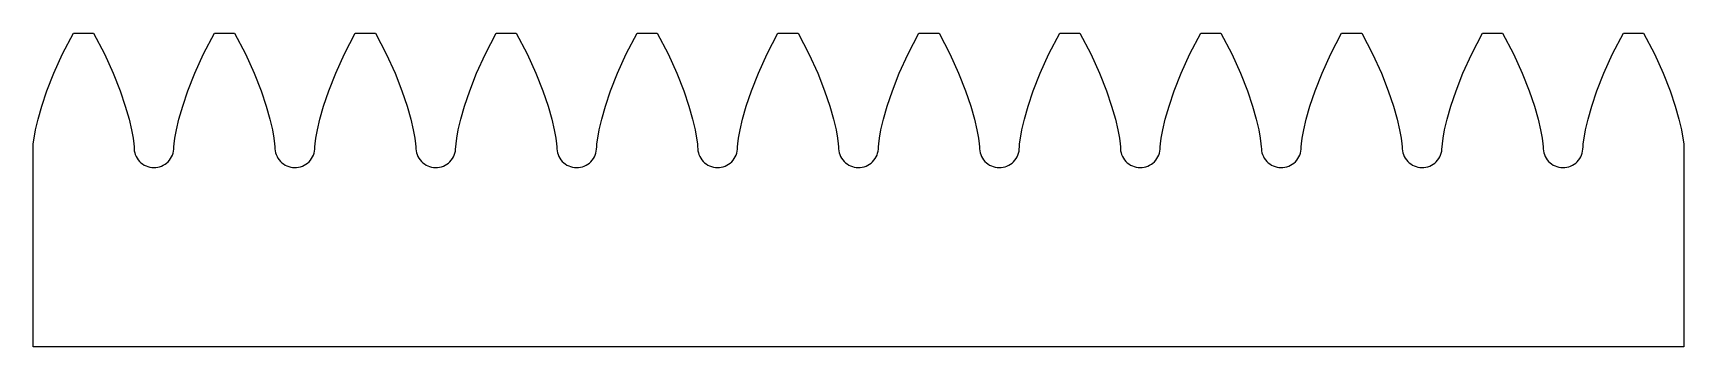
# Model space of a CAD drawing. Header units: metres. Extents: x 1 to 83.8, y -10 to 5.7.
import ezdxf

# ---------------------------------------------------------------- set-up
doc = ezdxf.new("R2010")
doc.units = ezdxf.units.M

msp = doc.modelspace()

# ---------------------------------------------------------------- linework, layer by layer
msp.add_lwpolyline([(1, 0), (1.002, 0.034), (1.015, 0.191), (1.052, 0.477), (1.127, 0.89), (1.252, 1.429), (1.44, 2.086), (1.701, 2.855), (2.046, 3.728), (2.486, 4.696), (3.029, 5.748), (4.039, 5.748), (4.583, 4.696), (5.023, 3.728), (5.368, 2.855), (5.629, 2.086), (5.816, 1.429), (5.941, 0.89), (6.016, 0.477), (6.054, 0.191), (6.067, 0.034), (6.07, -0.058), (6.081, -0.158), (6.102, -0.256), (6.132, -0.351), (6.172, -0.443), (6.22, -0.53), (6.278, -0.612), (6.343, -0.688), (6.415, -0.757), (6.494, -0.818), (6.578, -0.872), (6.668, -0.916), (6.761, -0.952), (6.858, -0.978), (6.956, -0.994), (7.056, -1), (7.156, -0.996), (7.255, -0.982), (7.352, -0.959), (7.447, -0.926), (7.537, -0.883), (7.623, -0.832), (7.703, -0.773), (7.777, -0.706), (7.844, -0.631), (7.903, -0.551), (7.954, -0.465), (7.996, -0.374), (8.029, -0.279), (8.052, -0.182), (8.065, -0.083), (8.07, 0.034), (8.084, 0.191), (8.121, 0.477), (8.196, 0.89), (8.321, 1.429), (8.508, 2.086), (8.769, 2.855), (9.115, 3.728), (9.555, 4.696), (10.098, 5.748), (11.108, 5.748), (11.651, 4.696), (12.091, 3.728), (12.437, 2.855), (12.698, 2.086), (12.885, 1.429), (13.01, 0.89), (13.085, 0.477), (13.122, 0.191), (13.135, 0.034), (13.139, -0.058), (13.15, -0.158), (13.17, -0.256), (13.201, -0.351), (13.24, -0.443), (13.289, -0.53), (13.346, -0.612), (13.411, -0.688), (13.484, -0.757), (13.562, -0.818), (13.647, -0.872), (13.736, -0.916), (13.83, -0.952), (13.926, -0.978), (14.025, -0.994), (14.125, -1), (14.225, -0.996), (14.324, -0.982), (14.421, -0.959), (14.515, -0.926), (14.606, -0.883), (14.692, -0.832), (14.772, -0.773), (14.846, -0.706), (14.913, -0.631), (14.972, -0.551), (15.023, -0.465), (15.065, -0.374), (15.097, -0.279), (15.12, -0.182), (15.134, -0.083), (15.139, 0.034), (15.152, 0.191), (15.19, 0.477), (15.265, 0.89), (15.39, 1.429), (15.577, 2.086), (15.838, 2.855), (16.183, 3.728), (16.623, 4.696), (17.166, 5.748), (18.177, 5.748), (18.72, 4.696), (19.16, 3.728), (19.505, 2.855), (19.766, 2.086), (19.953, 1.429), (20.078, 0.89), (20.153, 0.477), (20.191, 0.191), (20.204, 0.034), (20.207, -0.058), (20.218, -0.158), (20.239, -0.256), (20.269, -0.351), (20.309, -0.443), (20.358, -0.53), (20.415, -0.612), (20.48, -0.688), (20.552, -0.757), (20.631, -0.818), (20.715, -0.872), (20.805, -0.916), (20.898, -0.952), (20.995, -0.978), (21.094, -0.994), (21.193, -1), (21.293, -0.996), (21.392, -0.982), (21.489, -0.959), (21.584, -0.926), (21.674, -0.883), (21.76, -0.832), (21.84, -0.773), (21.914, -0.706), (21.981, -0.631), (22.04, -0.551), (22.091, -0.465), (22.133, -0.374), (22.166, -0.279), (22.189, -0.182), (22.202, -0.083), (22.207, 0.034), (22.221, 0.191), (22.258, 0.477), (22.333, 0.89), (22.458, 1.429), (22.645, 2.086), (22.906, 2.855), (23.252, 3.728), (23.692, 4.696), (24.235, 5.748), (25.245, 5.748), (25.788, 4.696), (26.228, 3.728), (26.574, 2.855), (26.835, 2.086), (27.022, 1.429), (27.147, 0.89), (27.222, 0.477), (27.259, 0.191), (27.273, 0.034), (27.276, -0.058), (27.287, -0.158), (27.308, -0.256), (27.338, -0.351), (27.378, -0.443), (27.426, -0.53), (27.483, -0.612), (27.548, -0.688), (27.621, -0.757), (27.7, -0.818), (27.784, -0.872), (27.874, -0.916), (27.967, -0.952), (28.064, -0.978), (28.162, -0.994), (28.262, -1), (28.362, -0.996), (28.461, -0.982), (28.558, -0.959), (28.652, -0.926), (28.743, -0.883), (28.829, -0.832), (28.909, -0.773), (28.983, -0.706), (29.05, -0.631), (29.109, -0.551), (29.16, -0.465), (29.202, -0.374), (29.235, -0.279), (29.258, -0.182), (29.271, -0.083), (29.276, 0.034), (29.289, 0.191), (29.327, 0.477), (29.402, 0.89), (29.527, 1.429), (29.714, 2.086), (29.975, 2.855), (30.32, 3.728), (30.76, 4.696), (31.304, 5.748), (32.314, 5.748), (32.857, 4.696), (33.297, 3.728), (33.642, 2.855), (33.903, 2.086), (34.091, 1.429), (34.216, 0.89), (34.29, 0.477), (34.328, 0.191), (34.341, 0.034), (34.345, -0.058), (34.355, -0.158), (34.376, -0.256), (34.406, -0.351), (34.446, -0.443), (34.495, -0.53), (34.552, -0.612), (34.617, -0.688), (34.689, -0.757), (34.768, -0.818), (34.853, -0.872), (34.942, -0.916), (35.036, -0.952), (35.132, -0.978), (35.231, -0.994), (35.331, -1), (35.43, -0.996), (35.529, -0.982), (35.627, -0.959), (35.721, -0.926), (35.811, -0.883), (35.897, -0.832), (35.978, -0.773), (36.052, -0.706), (36.118, -0.631), (36.178, -0.551), (36.228, -0.465), (36.27, -0.374), (36.303, -0.279), (36.326, -0.182), (36.339, -0.083), (36.345, 0.034), (36.358, 0.191), (36.395, 0.477), (36.47, 0.89), (36.595, 1.429), (36.782, 2.086), (37.043, 2.855), (37.389, 3.728), (37.829, 4.696), (38.372, 5.748), (39.382, 5.748), (39.926, 4.696), (40.365, 3.728), (40.711, 2.855), (40.972, 2.086), (41.159, 1.429), (41.284, 0.89), (41.359, 0.477), (41.397, 0.191), (41.41, 0.034), (41.413, -0.058), (41.424, -0.158), (41.445, -0.256), (41.475, -0.351), (41.515, -0.443), (41.563, -0.53), (41.621, -0.612), (41.686, -0.688), (41.758, -0.757), (41.837, -0.818), (41.921, -0.872), (42.011, -0.916), (42.104, -0.952), (42.201, -0.978), (42.299, -0.994), (42.399, -1), (42.499, -0.996), (42.598, -0.982), (42.695, -0.959), (42.789, -0.926), (42.88, -0.883), (42.966, -0.832), (43.046, -0.773), (43.12, -0.706), (43.187, -0.631), (43.246, -0.551), (43.297, -0.465), (43.339, -0.374), (43.372, -0.279), (43.395, -0.182), (43.408, -0.083), (43.413, 0.034), (43.426, 0.191), (43.464, 0.477), (43.539, 0.89), (43.664, 1.429), (43.851, 2.086), (44.112, 2.855), (44.458, 3.728), (44.897, 4.696), (45.441, 5.748), (46.451, 5.748), (46.994, 4.696), (47.434, 3.728), (47.78, 2.855), (48.041, 2.086), (48.228, 1.429), (48.353, 0.89), (48.428, 0.477), (48.465, 0.191), (48.478, 0.034), (48.482, -0.058), (48.493, -0.158), (48.513, -0.256), (48.544, -0.351), (48.583, -0.443), (48.632, -0.53), (48.689, -0.612), (48.754, -0.688), (48.826, -0.757), (48.905, -0.818), (48.99, -0.872), (49.079, -0.916), (49.173, -0.952), (49.269, -0.978), (49.368, -0.994), (49.468, -1), (49.568, -0.996), (49.667, -0.982), (49.764, -0.959), (49.858, -0.926), (49.949, -0.883), (50.034, -0.832), (50.115, -0.773), (50.189, -0.706), (50.256, -0.631), (50.315, -0.551), (50.366, -0.465), (50.408, -0.374), (50.44, -0.279), (50.463, -0.182), (50.477, -0.083), (50.482, 0.034), (50.495, 0.191), (50.533, 0.477), (50.607, 0.89), (50.732, 1.429), (50.92, 2.086), (51.181, 2.855), (51.526, 3.728), (51.966, 4.696), (52.509, 5.748), (53.519, 5.748), (54.063, 4.696), (54.503, 3.728), (54.848, 2.855), (55.109, 2.086), (55.296, 1.429), (55.421, 0.89), (55.496, 0.477), (55.534, 0.191), (55.547, 0.034), (55.55, -0.058), (55.561, -0.158), (55.582, -0.256), (55.612, -0.351), (55.652, -0.443), (55.701, -0.53), (55.758, -0.612), (55.823, -0.688), (55.895, -0.757), (55.974, -0.818), (56.058, -0.872), (56.148, -0.916), (56.241, -0.952), (56.338, -0.978), (56.437, -0.994), (56.536, -1), (56.636, -0.996), (56.735, -0.982), (56.832, -0.959), (56.927, -0.926), (57.017, -0.883), (57.103, -0.832), (57.183, -0.773), (57.257, -0.706), (57.324, -0.631), (57.383, -0.551), (57.434, -0.465), (57.476, -0.374), (57.509, -0.279), (57.532, -0.182), (57.545, -0.083), (57.55, 0.034), (57.564, 0.191), (57.601, 0.477), (57.676, 0.89), (57.801, 1.429), (57.988, 2.086), (58.249, 2.855), (58.595, 3.728), (59.035, 4.696), (59.578, 5.748), (60.588, 5.748), (61.131, 4.696), (61.571, 3.728), (61.917, 2.855), (62.178, 2.086), (62.365, 1.429), (62.49, 0.89), (62.565, 0.477), (62.602, 0.191), (62.616, 0.034), (62.619, -0.058), (62.63, -0.158), (62.65, -0.256), (62.681, -0.351), (62.72, -0.443), (62.769, -0.53), (62.826, -0.612), (62.891, -0.688), (62.964, -0.757), (63.042, -0.818), (63.127, -0.872), (63.216, -0.916), (63.31, -0.952), (63.406, -0.978), (63.505, -0.994), (63.605, -1), (63.705, -0.996), (63.804, -0.982), (63.901, -0.959), (63.995, -0.926), (64.086, -0.883), (64.172, -0.832), (64.252, -0.773), (64.326, -0.706), (64.393, -0.631), (64.452, -0.551), (64.503, -0.465), (64.545, -0.374), (64.577, -0.279), (64.601, -0.182), (64.614, -0.083), (64.619, 0.034), (64.632, 0.191), (64.67, 0.477), (64.745, 0.89), (64.87, 1.429), (65.057, 2.086), (65.318, 2.855), (65.663, 3.728), (66.103, 4.696), (66.647, 5.748), (67.657, 5.748), (68.2, 4.696), (68.64, 3.728), (68.985, 2.855), (69.246, 2.086), (69.433, 1.429), (69.558, 0.89), (69.633, 0.477), (69.671, 0.191), (69.684, 0.034), (69.688, -0.058), (69.698, -0.158), (69.719, -0.256), (69.749, -0.351), (69.789, -0.443), (69.838, -0.53), (69.895, -0.612), (69.96, -0.688), (70.032, -0.757), (70.111, -0.818), (70.196, -0.872), (70.285, -0.916), (70.379, -0.952), (70.475, -0.978), (70.574, -0.994), (70.673, -1), (70.773, -0.996), (70.872, -0.982), (70.969, -0.959), (71.064, -0.926), (71.154, -0.883), (71.24, -0.832), (71.321, -0.773), (71.395, -0.706), (71.461, -0.631), (71.521, -0.551), (71.571, -0.465), (71.613, -0.374), (71.646, -0.279), (71.669, -0.182), (71.682, -0.083), (71.688, 0.034), (71.701, 0.191), (71.738, 0.477), (71.813, 0.89), (71.938, 1.429), (72.125, 2.086), (72.386, 2.855), (72.732, 3.728), (73.172, 4.696), (73.715, 5.748), (74.725, 5.748), (75.268, 4.696), (75.708, 3.728), (76.054, 2.855), (76.315, 2.086), (76.502, 1.429), (76.627, 0.89), (76.702, 0.477), (76.739, 0.191), (76.753, 0.034), (76.756, -0.058), (76.767, -0.158), (76.788, -0.256), (76.818, -0.351), (76.858, -0.443), (76.906, -0.53), (76.963, -0.612), (77.028, -0.688), (77.101, -0.757), (77.18, -0.818), (77.264, -0.872), (77.354, -0.916), (77.447, -0.952), (77.544, -0.978), (77.642, -0.994), (77.742, -1), (77.842, -0.996), (77.941, -0.982), (78.038, -0.959), (78.132, -0.926), (78.223, -0.883), (78.309, -0.832), (78.389, -0.773), (78.463, -0.706), (78.53, -0.631), (78.589, -0.551), (78.64, -0.465), (78.682, -0.374), (78.715, -0.279), (78.738, -0.182), (78.751, -0.083), (78.756, 0.034), (78.769, 0.191), (78.807, 0.477), (78.882, 0.89), (79.007, 1.429), (79.194, 2.086), (79.455, 2.855), (79.8, 3.728), (80.24, 4.696), (80.784, 5.748), (81.794, 5.748), (82.337, 4.696), (82.777, 3.728), (83.122, 2.855), (83.383, 2.086), (83.571, 1.429), (83.696, 0.89), (83.771, 0.477), (83.808, 0.191), (83.821, 0.034), (83.821, -10), (1, -10), (1, 0)])

doc.saveas('drawing.dxf')
